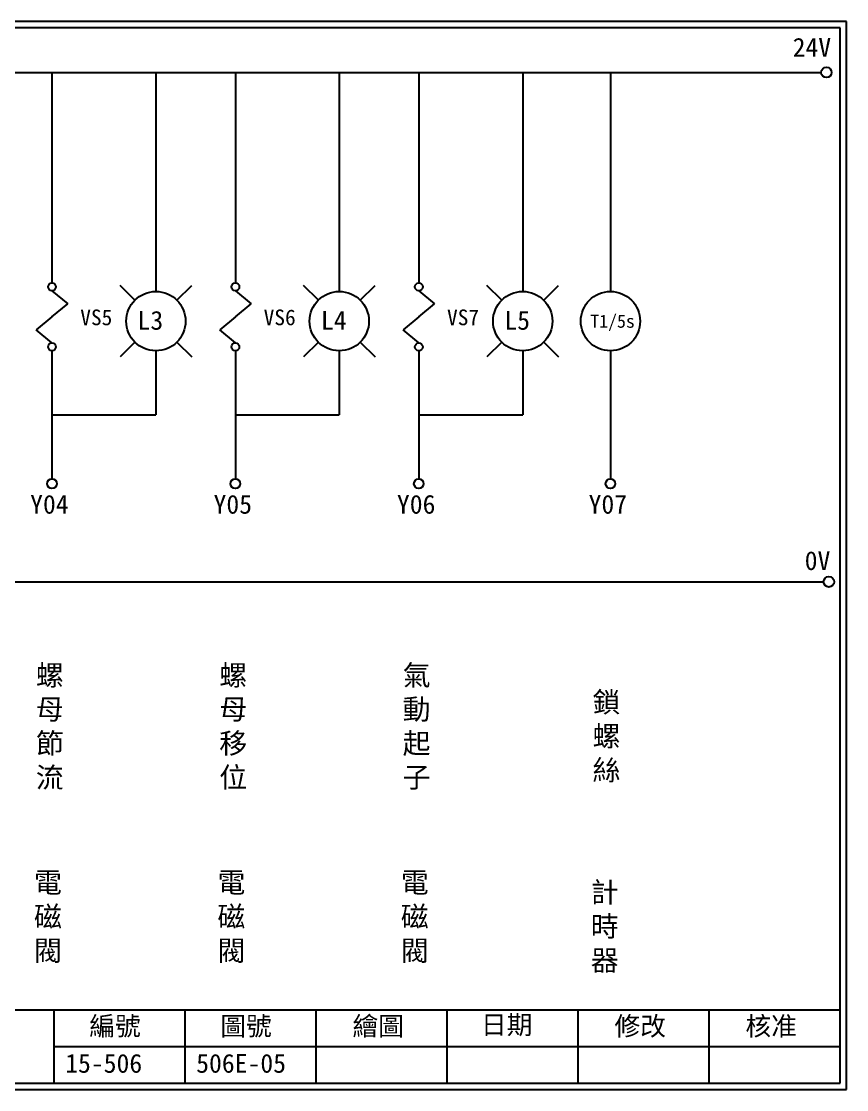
# Model space of a CAD drawing. Extents: x 926 to 1213, y 3 to 207.
# Drawn here: x 1055.2 to 1212.7, y 3 to 207 of the extents above; entities that cross this region are included whole.
import ezdxf

# ---------------------------------------------------------------- set-up
doc = ezdxf.new("R2010")
doc.units = 0
doc.layers.get('0').update_dxf_attribs({"linetype": 'CONTINUOUS'})
doc.layers.add('圖框層', color=7, linetype='CONTINUOUS')
doc.layers.add('標尺寸層', color=3, linetype='CONTINUOUS')
doc.styles.add('CNS', font='romanc.shx', dxfattribs={"bigfont": 'chineset.shx'})
doc.styles.add('STSL', font='kaiu.ttf')

msp = doc.modelspace()

# ---------------------------------------------------------------- linework, layer by layer
for p, q in [((1076.92, 153.73), (1074.09, 156.56)), ((1084.93, 153.73), (1087.76, 156.56)), ((1111.92, 153.73), (1109.09, 156.56)), ((1119.93, 153.73), (1122.76, 156.56)), ((1146.92, 153.73), (1144.09, 156.56)), ((1154.93, 153.73), (1157.76, 156.56)), ((1076.92, 145.73), (1074.09, 142.9)), ((1084.93, 145.73), (1087.76, 142.9)), ((1111.92, 145.73), (1109.09, 142.9)), ((1119.93, 145.73), (1122.76, 142.9)), ((1146.92, 145.73), (1144.09, 142.9)), ((1154.93, 145.73), (1157.76, 142.9))]:
    msp.add_line(p, q)
for centre in [(1208.88, 197.22), (1209.36, 99.96)]:
    msp.add_circle(centre, 1)
at = {"layer": '圖框層', "color": 7}
for p, q in [((1212.74, 206.97), (925.74, 206.97)), ((1212.74, 3), (1212.74, 206.97)), ((1211.49, 205.72), (926.99, 205.72)), ((1211.49, 4.25), (1211.49, 205.72)), ((926.99, 18.25), (1211.49, 18.25)), ((1061.49, 4.25), (1061.49, 18.25)), ((1086.49, 4.25), (1086.49, 18.25)), ((1111.49, 4.25), (1111.49, 18.25)), ((1136.49, 4.25), (1136.49, 18.25)), ((1161.49, 4.25), (1161.49, 18.25)), ((1186.49, 4.25), (1186.49, 18.25)), ((1061.49, 11.25), (1211.49, 11.25)), ((926.99, 4.25), (1211.49, 4.25)), ((925.74, 3), (1212.74, 3))]:
    msp.add_line(p, q, dxfattribs=at)
at = {"layer": '標尺寸層', "color": 7}
for p, q in [((930.28, 197.22), (1207.88, 197.22)), ((1061.09, 197.22), (1061.09, 157.03)), ((1080.92, 197.22), (1080.92, 155.39)), ((1096.09, 197.22), (1096.09, 157.03)), ((1115.92, 197.22), (1115.92, 155.39)), ((1131.09, 197.22), (1131.09, 157.03)), ((1150.92, 197.22), (1150.92, 155.39)), ((1167.67, 197.22), (1167.67, 155.39)), ((1061.09, 155.53), (1064.09, 153.04)), ((1096.09, 155.53), (1099.09, 153.04)), ((1131.09, 155.53), (1134.09, 153.04)), ((1061.09, 150.55), (1064.09, 153.04)), ((1096.09, 150.55), (1099.09, 153.04)), ((1131.09, 150.55), (1134.09, 153.04)), ((1061.09, 150.55), (1058.09, 148.06)), ((1096.09, 150.55), (1093.09, 148.06)), ((1131.09, 150.55), (1128.09, 148.06)), ((1061.09, 145.57), (1058.09, 148.06)), ((1096.09, 145.57), (1093.09, 148.06)), ((1131.09, 145.57), (1128.09, 148.06)), ((1061.09, 144.07), (1061.09, 119.62)), ((1080.92, 144.07), (1080.92, 131.84)), ((1096.09, 144.07), (1096.09, 119.62)), ((1115.92, 144.07), (1115.92, 131.84)), ((1131.09, 144.07), (1131.09, 119.62)), ((1150.92, 144.07), (1150.92, 131.84)), ((1167.67, 144.07), (1167.67, 119.62)), ((930.49, 99.96), (1208.36, 99.96))]:
    msp.add_line(p, q, dxfattribs=at)
at = {"layer": '標尺寸層'}
for p, q in [((1061.09, 131.84), (1080.92, 131.84)), ((1096.09, 131.84), (1115.92, 131.84)), ((1131.09, 131.84), (1150.92, 131.84))]:
    msp.add_line(p, q, dxfattribs=at)
at = {"layer": '標尺寸層', "color": 7}
for centre, radius in [((1061.09, 156.28), 0.751), ((1080.92, 149.73), 5.66), ((1096.09, 156.28), 0.751), ((1115.92, 149.73), 5.66), ((1131.09, 156.28), 0.751), ((1150.92, 149.73), 5.66), ((1167.67, 149.73), 5.66), ((1061.09, 144.82), 0.751), ((1096.09, 144.82), 0.751), ((1131.09, 144.82), 0.751), ((1061.09, 118.7), 0.92), ((1096.09, 118.7), 0.92), ((1131.09, 118.7), 0.92), ((1167.67, 118.7), 0.92)]:
    msp.add_circle(centre, radius, dxfattribs=at)

# ---------------------------------------------------------------- texts
at = {"layer": '圖框層', "color": 4, "style": 'STSL'}
for s, height, p in [('24V', 3.6, (1202.44, 200.22)), ('VS5', 3, (1066.48, 148.95)), ('L3', 3.6, (1077.42, 148.09)), ('VS6', 3, (1101.48, 148.95)), ('L4', 3.6, (1112.42, 148.09)), ('VS7', 3, (1136.48, 148.95)), ('L5', 3.6, (1147.42, 148.09)), ('T1/5s', 2.5, (1163.82, 148.47)), ('Y04', 3.6, (1056.92, 112.96)), ('Y05', 3.6, (1091.92, 112.96)), ('Y06', 3.6, (1126.92, 112.96)), ('Y07', 3.6, (1163.5, 112.96)), ('0V', 3.6, (1204.74, 102.2)), ('編號', 3.6, (1068.21, 13.34)), ('圖號', 3.6, (1093.21, 13.34)), ('繪圖', 3.6, (1118.44, 13.34)), ('日期', 3.6, (1142.96, 13.59)), ('修改', 3.6, (1168.44, 13.34)), ('核准', 3.6, (1193.44, 13.34)), ('15-506', 3.6, (1063.61, 6.22)), ('506E-05', 3.6, (1088.61, 6.22))]:
    msp.add_text(s, height=height, dxfattribs=at).set_placement(p)
at = {"layer": '標尺寸層', "color": 7, "char_height": 3.9, "attachment_point": 5, "style": 'CNS'}
for s, insert, width in [('{\\fDFKai-SB|b0|i0|c136|p65;螺母節流}', (1060.67, 72.17), 2.8481), ('{\\fDFKai-SB|b0|i0|c136|p65;螺母移位}', (1095.67, 72.17), 2.8481), ('{\\fDFKai-SB|b0|i0|c136|p65;氣動起子}', (1130.67, 72.17), 2.8481), ('{\\fDFKai-SB|b0|i0|c136|p65;鎖螺絲}', (1166.91, 70.3), 2.8481), ('{\\fDFKai-SB|b0|i0|c136|p65;電磁閥}', (1060.32, 35.84), 8.6627), ('{\\fDFKai-SB|b0|i0|c136|p65;電磁閥}', (1095.32, 35.84), 8.6627), ('{\\fDFKai-SB|b0|i0|c136|p65;電磁閥}', (1130.32, 35.84), 8.6627), ('{\\fDFKai-SB|b0|i0|c136|p65;計時器}', (1166.57, 33.97), 8.6627)]:
    msp.add_mtext(s, dxfattribs=dict(at, insert=insert, width=width))

doc.saveas('drawing.dxf')
